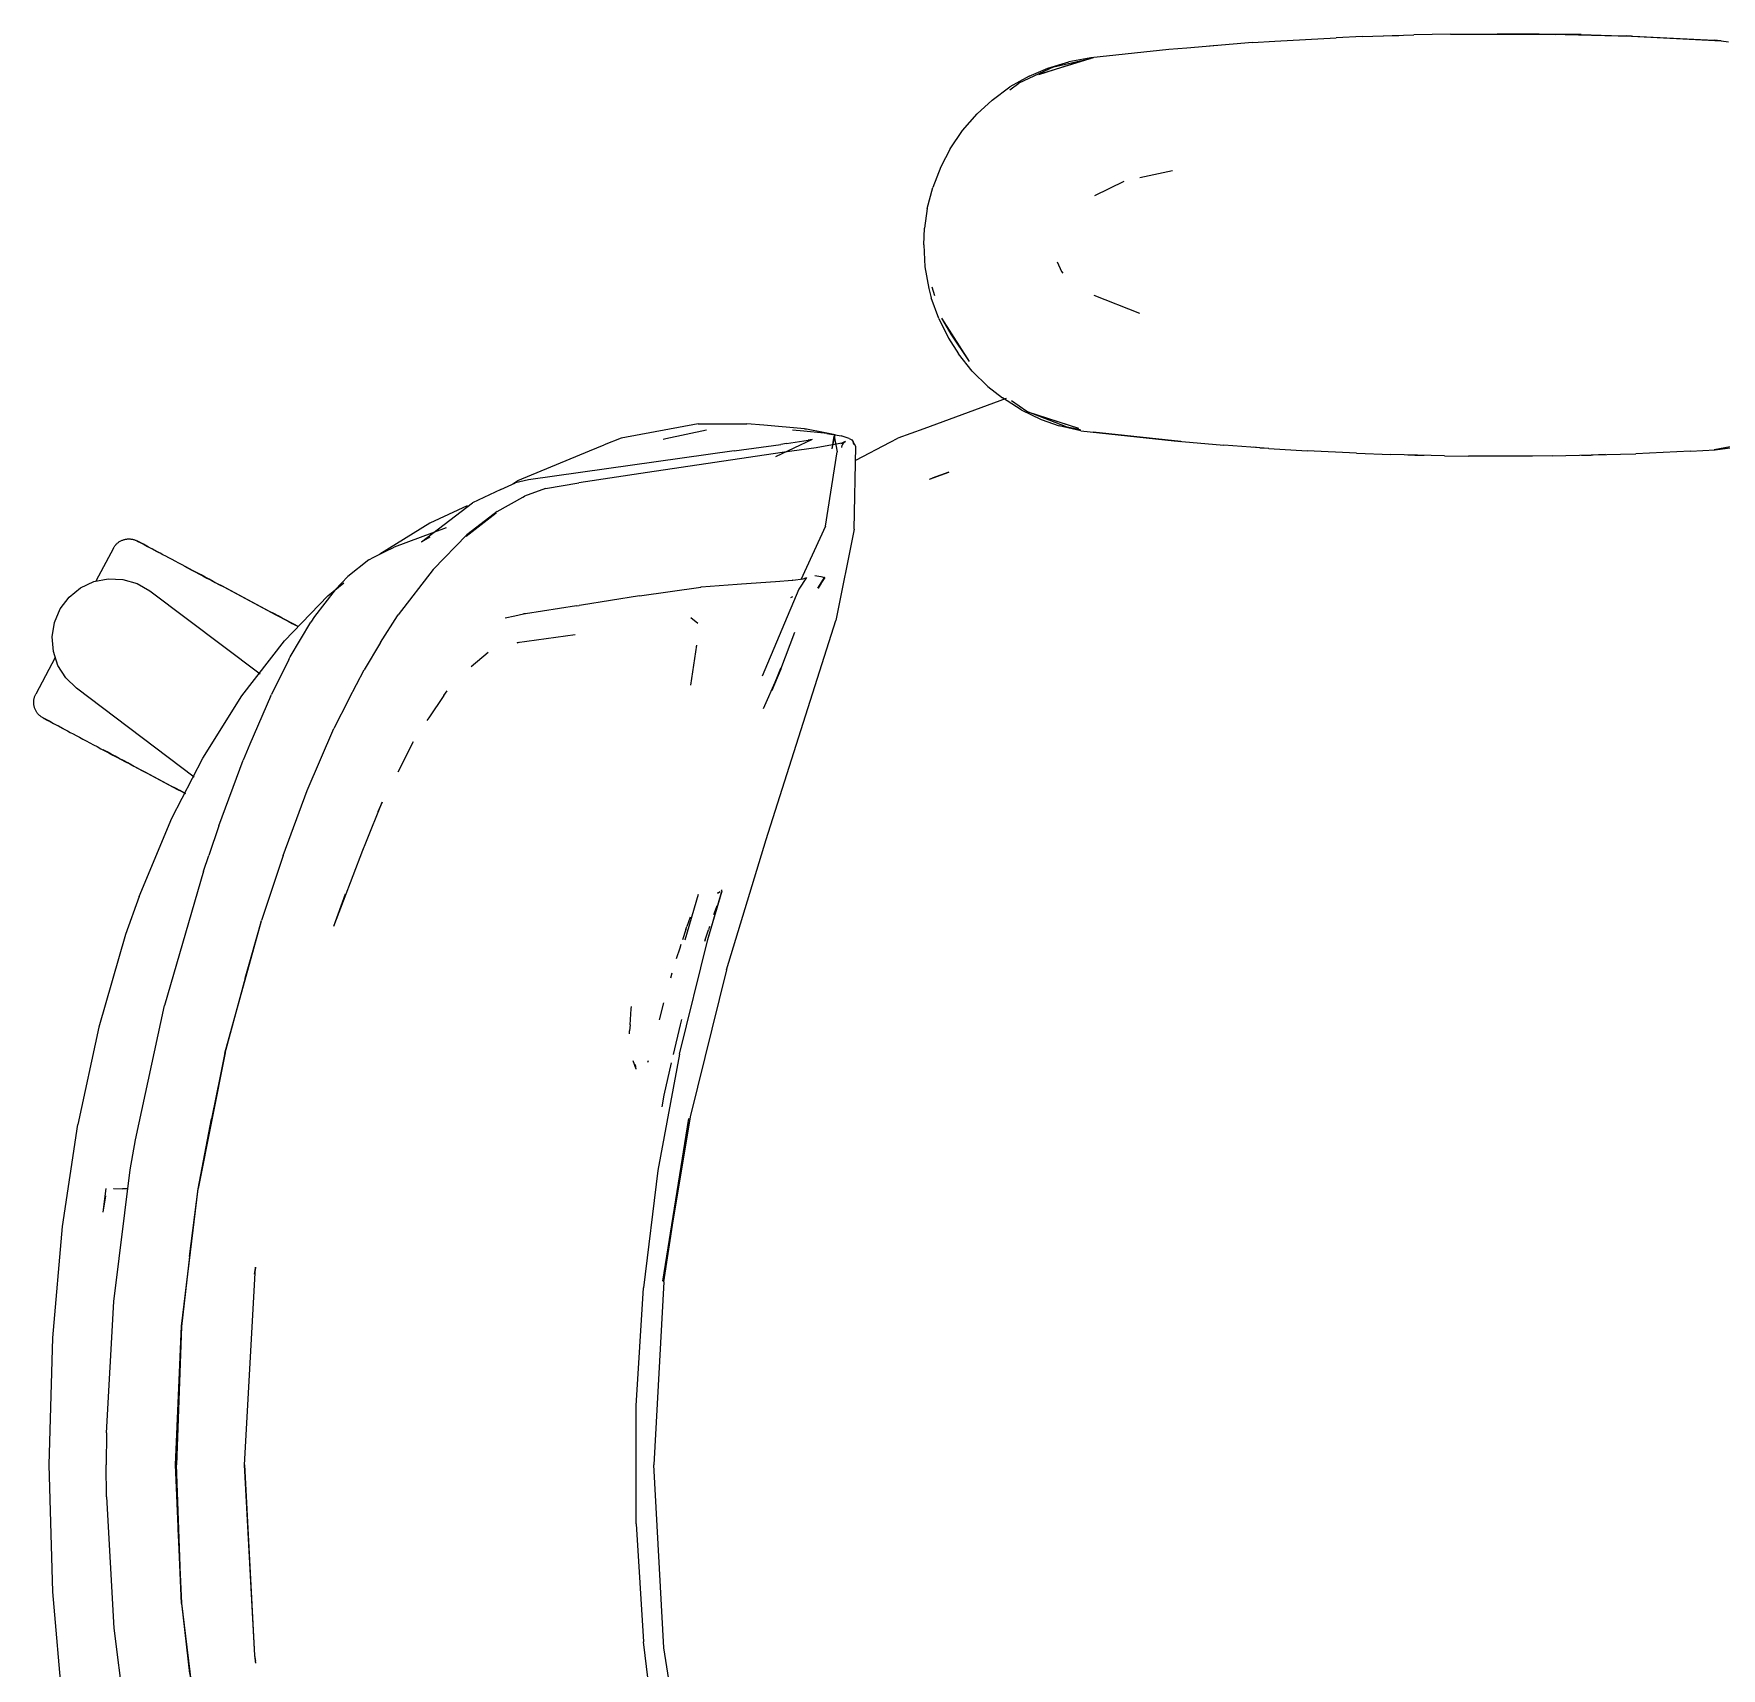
# Model space of a CAD drawing. Header units: millimetres. Extents: x 155927 to 295199, y -4084 to 97293.
# Drawn here: x 190781.8 to 191169.2, y 12696 to 13071.1 of the extents above; entities that cross this region are included whole.
import ezdxf

# ---------------------------------------------------------------- set-up
doc = ezdxf.new("R2010")
doc.units = ezdxf.units.MM
doc.header["$MEASUREMENT"] = 0
doc.layers.add('G-IMPT', color=8, linetype='CONTINUOUS', lineweight=9)
doc.layers.add('I-FURN', color=8, linetype='CONTINUOUS', lineweight=9)

msp = doc.modelspace()

# ---------------------------------------------------------------- linework, layer by layer
at = {"layer": 'G-IMPT'}
for p, q in [((191061.58, 13069.08), (191066.67, 13069.4)), ((191066.67, 13069.4), (191080.81, 13070.21)), ((191086.83, 13070.47), (191080.81, 13070.21)), ((191086.83, 13070.47), (191098.59, 13070.85)), ((191091.72, 13070.61), (191093.65, 13070.72)), ((191093.65, 13070.72), (191095.15, 13070.73)), ((191107.01, 13071.02), (191098.59, 13070.85)), ((191107.01, 13071.02), (191117.8, 13071.11)), ((191107.01, 13071.02), (191127.2, 13071.07)), ((191107.01, 13071.02), (191137.03, 13070.9)), ((191137.03, 13070.9), (191117.8, 13071.11)), ((191127.2, 13071.07), (191137.03, 13070.9)), ((191127.2, 13071.07), (191148.59, 13070.56)), ((191127.2, 13071.07), (191147.38, 13070.6)), ((191127.2, 13071.03), (191129.23, 13071.05)), ((191129.23, 13071.05), (191131.14, 13070.97)), ((191137.03, 13070.9), (191148.59, 13070.56)), ((191148.59, 13070.56), (191147.38, 13070.6)), ((191147.38, 13070.6), (191169.17, 13069.51)), ((191147.38, 13070.6), (191167.56, 13069.63)), ((191148.59, 13070.56), (191169.17, 13069.51)), ((191169.17, 13069.51), (191167.56, 13069.63)), ((191169.17, 13069.51), (191170.81, 13069.26)), ((191024.98, 13065.58), (191012.52, 13061.75)), ((191016.01, 13063.53), (191024.42, 13065.45)), ((191024.47, 13065.58), (191019.43, 13064.68)), ((191024.98, 13065.58), (191021.67, 13064.66)), ((191042.4, 13067.48), (191024.47, 13065.58)), ((191046.53, 13067.83), (191042.4, 13067.48)), ((191061.58, 13069.08), (191046.53, 13067.83)), ((191053.4, 13068.43), (191051.72, 13068.26)), ((191016.01, 13063.53), (191007.95, 13059.8)), ((191010.33, 13061.41), (191014.56, 13063.22)), ((191012.52, 13061.75), (191021.67, 13064.66)), ((191014.56, 13063.22), (191019.43, 13064.68)), ((191001.8, 13055.9), (191005.88, 13058.89)), ((191005.84, 13058.2), (191007.95, 13059.8)), ((191010.33, 13061.41), (191005.88, 13058.89)), ((191001.8, 13055.9), (190998.36, 13052.73)), ((190995.04, 13048.9), (190998.36, 13052.73)), ((190992.21, 13044.73), (190995.04, 13048.9)), ((190992.21, 13044.73), (190990.02, 13040.57)), ((190990.02, 13040.57), (190988.19, 13035.85)), ((191043.18, 13039.61), (191035.75, 13038.04)), ((190986.93, 13030.99), (190988.19, 13035.85)), ((191025.35, 13034), (191032.14, 13037.27)), ((190986.93, 13030.99), (190986.28, 13026.47)), ((190986.11, 13022.63), (190986.28, 13026.47)), ((190986.11, 13022.63), (190986.4, 13017.59)), ((190986.4, 13017.59), (190987.28, 13012.64)), ((191016.72, 13018.8), (191017.74, 13016.58)), ((191017.74, 13016.58), (191018.03, 13016.13)), ((190987.28, 13012.64), (190987.85, 13010.51)), ((190988.65, 13010.95), (190988.03, 13012.98)), ((190989.56, 13005.74), (190987.85, 13010.51)), ((191035.69, 13006.91), (191025.26, 13011.05)), ((190989.56, 13005.74), (190991.8, 13001.23)), ((190990.2, 13005.83), (190992.36, 13002.16)), ((190990.2, 13005.83), (190996.53, 12995.88)), ((190991.8, 13001.23), (190994.06, 12997.68)), ((190992.36, 13002.16), (190996.53, 12995.88)), ((190997.25, 12993.7), (190994.06, 12997.68)), ((190997.25, 12993.7), (191000.86, 12990.15)), ((191000.86, 12990.15), (191004.17, 12987.53)), ((191005.06, 12987.41), (190986.12, 12980.47)), ((191008.49, 12984.8), (191004.17, 12987.53)), ((191009.81, 12984.41), (191006.24, 12986.83)), ((191008.49, 12984.8), (191013.07, 12982.61)), ((191019.03, 12980.8), (191009.81, 12984.41)), ((191009.81, 12984.41), (191012.52, 12983.51)), ((191009.81, 12984.41), (191021.67, 12980.59)), ((190934.34, 12981.57), (190916.65, 12978.33)), ((190936.21, 12980.16), (190926.9, 12978.12)), ((190934.34, 12981.57), (190941.31, 12981.6)), ((190941.31, 12981.6), (190945.48, 12981.6)), ((190949.44, 12981.26), (190945.48, 12981.6)), ((190958.76, 12980.45), (190949.44, 12981.26)), ((190958.76, 12980.45), (190959.23, 12980.41)), ((190959.23, 12980.41), (190963.48, 12979.6)), ((190986.12, 12980.47), (190980.15, 12978.28)), ((191012.52, 12983.51), (191021.67, 12980.59)), ((191013.07, 12982.61), (191017.2, 12981.16)), ((191022.17, 12980.01), (191017.2, 12981.16)), ((191022.09, 12980.22), (191019.03, 12980.8)), ((190909.42, 12975.35), (190912.79, 12976.74)), ((190916.65, 12978.33), (190912.79, 12976.74)), ((190926.9, 12978.12), (190926.32, 12977.96)), ((190942.62, 12975.38), (190953.28, 12976.82)), ((190960.47, 12978.02), (190952.06, 12974.03)), ((190954.58, 12977.04), (190953.28, 12976.82)), ((190954.58, 12977.04), (190959.6, 12977.87)), ((190958.59, 12979.93), (190956, 12980.15)), ((190963.28, 12979.42), (190958.59, 12979.93)), ((190960.47, 12978.02), (190959.6, 12977.87)), ((190967.71, 12977.22), (190961.44, 12976.11)), ((190963.89, 12979.34), (190963.28, 12979.42)), ((190963.48, 12979.6), (190965.8, 12979.15)), ((190963.89, 12979.34), (190967.17, 12978.8)), ((190965.08, 12975.87), (190965.8, 12979.15)), ((190965.08, 12975.87), (190965.57, 12978.74)), ((190965.57, 12978.74), (190966.25, 12975.16)), ((190967.09, 12977.05), (190968.18, 12977.61)), ((190967.09, 12977.05), (190967.71, 12977.22)), ((190969.03, 12978.25), (190967.17, 12978.8)), ((190967.28, 12976.17), (190967.36, 12976.67)), ((190967.68, 12977.21), (190967.36, 12976.67)), ((190967.68, 12977.21), (190968.18, 12977.61)), ((190969.03, 12978.25), (190969.57, 12977.93)), ((190969.57, 12977.93), (190969.94, 12977.44)), ((190970.55, 12976.4), (190969.94, 12977.44)), ((190970.07, 12976.81), (190969.94, 12977.44)), ((190969.94, 12977.44), (190969.97, 12977.36)), ((190970.07, 12976.81), (190969.97, 12977.36)), ((190970.17, 12957.42), (190970.55, 12976.4)), ((190970.49, 12973.21), (190978.39, 12977.36)), ((190978.39, 12977.36), (190980.15, 12978.28)), ((191022.17, 12980.01), (191045.12, 12977.55)), ((191022.17, 12980.01), (191024.98, 12979.68)), ((191022.17, 12980.01), (191043.6, 12977.66)), ((191045.12, 12977.55), (191024.98, 12979.68)), ((191043.6, 12977.66), (191055, 12976.67)), ((191065.29, 12975.94), (191055, 12976.67)), ((191174.91, 12977), (191167.56, 12975.63)), ((190892.97, 12968.55), (190909.42, 12975.35)), ((190942.62, 12975.38), (190895.4, 12968.71)), ((190953.59, 12975), (190922.71, 12970.44)), ((190961.44, 12976.11), (190953.59, 12975)), ((190963.54, 12958.12), (190966.25, 12975.16)), ((191063.25, 12976.08), (191061.83, 12976.21)), ((191063.25, 12976.08), (191065.15, 12975.99)), ((191065.29, 12975.94), (191074.16, 12975.38)), ((191085.47, 12974.84), (191074.16, 12975.38)), ((191085.47, 12974.84), (191093.34, 12974.55)), ((191105.65, 12974.25), (191093.34, 12974.55)), ((191097.21, 12974.47), (191098.87, 12974.39)), ((191098.87, 12974.39), (191100.95, 12974.39)), ((191105.65, 12974.25), (191111.12, 12974.18)), ((191125.84, 12974.17), (191111.12, 12974.18)), ((191130.35, 12974.23), (191125.84, 12974.17)), ((191130.35, 12974.23), (191146.02, 12974.6)), ((191137.07, 12974.4), (191139.29, 12974.4)), ((191142.62, 12974.55), (191139.29, 12974.4)), ((191146.02, 12974.6), (191149.56, 12974.73)), ((191162.12, 12975.34), (191149.56, 12974.73)), ((191162.12, 12975.34), (191167.79, 12975.63)), ((191167.79, 12975.63), (191171.79, 12976.13)), ((190891.8, 12967.78), (190892.97, 12968.55)), ((190895.4, 12968.71), (190892.41, 12968.06)), ((190922.71, 12970.44), (190906.94, 12968.05)), ((190987.43, 12968.87), (190991.89, 12970.51)), ((190987.43, 12968.87), (190988.01, 12969.13)), ((190991.89, 12970.51), (190988.01, 12969.13)), ((190889.05, 12966.5), (190882.53, 12963.46)), ((190888.23, 12961.49), (190894.06, 12964.78)), ((190889.05, 12966.5), (190892.41, 12968.06)), ((190894.06, 12964.78), (190894.48, 12964.99)), ((190899.27, 12966.75), (190894.48, 12964.99)), ((190899.27, 12966.75), (190906.94, 12968.05)), ((190870.82, 12954.52), (190882.53, 12963.46)), ((190881.34, 12962.79), (190872.71, 12958.81)), ((190881.05, 12955.77), (190888, 12961.17)), ((190888.23, 12961.49), (190881.26, 12956.07)), ((190888, 12961.17), (190884.62, 12958.58)), ((190872.71, 12958.81), (190861.26, 12951.68)), ((190876.48, 12957.75), (190864.57, 12953.24)), ((190881.05, 12955.77), (190884.62, 12958.58)), ((190963.54, 12958.12), (190957.93, 12945.77)), ((190970.17, 12957.42), (190965.97, 12936.46)), ((190862.34, 12952.17), (190864.57, 12953.24)), ((190870.82, 12954.52), (190872.85, 12955.68)), ((190873.53, 12948.17), (190881.26, 12956.07)), ((190858.77, 12950.38), (190853.91, 12946.51)), ((190858.77, 12950.38), (190859.91, 12950.99)), ((190859.91, 12950.99), (190862.34, 12952.17)), ((190853.91, 12946.51), (190851.01, 12943.49)), ((190873.53, 12948.17), (190865.5, 12937.74)), ((190944.26, 12944.83), (190952.12, 12945.4)), ((190952.12, 12945.4), (190956, 12945.69)), ((190956.08, 12945.7), (190956, 12945.69)), ((190956.08, 12945.7), (190958.46, 12945.99)), ((190959.19, 12946.28), (190957.43, 12943.62)), ((190958.47, 12946), (190958.46, 12945.99)), ((190958.47, 12946), (190959.19, 12946.28)), ((190961.11, 12946.75), (190962.46, 12946.58)), ((190961.81, 12943.83), (190963.33, 12946.31)), ((190963.4, 12946.29), (190961.81, 12943.83)), ((190963.33, 12946.31), (190961.85, 12943.84)), ((190962.46, 12946.58), (190963.33, 12946.31)), ((190963.4, 12946.29), (190963.33, 12946.31)), ((190849.34, 12942.07), (190839.38, 12931.78)), ((190851.01, 12943.49), (190846.3, 12937.36)), ((190849.34, 12942.07), (190853.01, 12945.07)), ((190920.88, 12942.1), (190907.53, 12939.99)), ((190920.88, 12942.1), (190934.95, 12944.13)), ((190935.03, 12944.14), (190934.95, 12944.13)), ((190935.03, 12944.14), (190943.28, 12944.76)), ((190943.28, 12944.76), (190944.26, 12944.83)), ((190957.43, 12943.62), (190949, 12923.64)), ((190955.98, 12941.9), (190955.54, 12941.63)), ((190865.34, 12937.48), (190865.5, 12937.74)), ((190892.23, 12937.51), (190894.21, 12937.94)), ((190894.68, 12938.01), (190894.21, 12937.94)), ((190906.41, 12939.81), (190894.68, 12938.01)), ((190906.41, 12939.81), (190907.02, 12939.91)), ((190907.53, 12939.99), (190907.02, 12939.91)), ((190840.7, 12928.07), (190845.43, 12936.07)), ((190846.3, 12937.36), (190845.43, 12936.07)), ((190861.45, 12931.38), (190865.34, 12937.48)), ((190890.07, 12937.05), (190892.23, 12937.51)), ((190934.29, 12935.75), (190932.65, 12937.03)), ((190949.98, 12886.22), (190965.97, 12936.46)), ((190953.29, 12925.27), (190956.55, 12933.74)), ((190829.58, 12919.18), (190839.38, 12931.78)), ((190861.45, 12931.38), (190857.68, 12925.15)), ((190906.11, 12933.13), (190892.75, 12931.35)), ((190892.75, 12931.35), (190893.22, 12931.5)), ((190933.94, 12930.81), (190932.54, 12921.64)), ((190933.94, 12930.81), (190933.9, 12930.46)), ((190840.39, 12927.47), (190836.39, 12919.46)), ((190840.39, 12927.47), (190840.7, 12928.07)), ((190882.25, 12925.85), (190886.16, 12929.19)), ((190854.12, 12918.36), (190857.68, 12925.15)), ((190952.27, 12922.9), (190949.22, 12916.18)), ((190951.27, 12920.37), (190953.3, 12925.48)), ((190953.3, 12925.48), (190951.27, 12920.36)), ((190953.29, 12925.27), (190951.27, 12920.37)), ((190820.6, 12904.88), (190829.58, 12919.18)), ((190836.17, 12919.02), (190831.4, 12908.06)), ((190836.17, 12919.02), (190836.39, 12919.46)), ((190854.12, 12918.36), (190850.73, 12911.64)), ((190875.98, 12919.22), (190872.48, 12914.09)), ((190875.98, 12919.22), (190876.73, 12920.32)), ((190844.55, 12897.41), (190850.73, 12911.64)), ((190872.48, 12914.09), (190872.09, 12913.51)), ((190831.4, 12908.06), (190829.92, 12904.38)), ((190868.95, 12908.61), (190865.41, 12901.64)), ((190813.51, 12891.1), (190820.6, 12904.88)), ((190824.32, 12889.31), (190829.92, 12904.38)), ((190839.09, 12882.53), (190844.55, 12897.41)), ((190805.99, 12873.13), (190813.51, 12891.1)), ((190858.06, 12885.45), (190861.78, 12894.78)), ((190861.78, 12894.78), (190860.78, 12892.53)), ((190824.32, 12889.31), (190821.98, 12882.49)), ((190850.68, 12866.28), (190857.39, 12883.72)), ((190857.39, 12883.72), (190858.06, 12885.45)), ((190940.8, 12856.24), (190949.98, 12886.22)), ((190820.79, 12878.88), (190821.98, 12882.49)), ((190839.09, 12882.53), (190834.08, 12867.61)), ((190820.79, 12878.88), (190811.84, 12848.05)), ((190805.99, 12873.13), (190802.92, 12864.4)), ((190850.68, 12866.28), (190853.4, 12873.71)), ((190931.38, 12863.19), (190934.41, 12873.62)), ((190936.57, 12863.2), (190939.84, 12874.42)), ((190936.57, 12863.2), (190939.69, 12874.02)), ((190936.57, 12863.2), (190939.63, 12873.73)), ((190938.75, 12873.88), (190939.36, 12874.26)), ((190938.75, 12873.88), (190938.96, 12874.03)), ((190939.63, 12873.73), (190939.69, 12874.02)), ((190939.84, 12874.42), (190939.71, 12874.66)), ((190932.5, 12868.37), (190931.74, 12866.21)), ((190937.95, 12868.97), (190938.3, 12869.94)), ((190938.3, 12869.94), (190938.69, 12871.01)), ((190802.92, 12864.4), (190796.75, 12843.15)), ((190825.7, 12837.12), (190834.08, 12867.61)), ((190825.7, 12837.12), (190834.13, 12867.53)), ((190830.35, 12854.36), (190834.13, 12867.53)), ((190931.49, 12865.49), (190930.72, 12863.19)), ((190931.49, 12865.49), (190931.74, 12866.21)), ((190935.94, 12863.19), (190936.68, 12865.42)), ((190936.96, 12866.22), (190936.68, 12865.42)), ((190930.09, 12861.27), (190929.3, 12858.78)), ((190930.02, 12836.88), (190936.57, 12863.2)), ((190930.34, 12862.05), (190930.09, 12861.27)), ((190935.94, 12863.19), (190935.79, 12862.74)), ((190940.8, 12856.24), (190932.49, 12822.56)), ((190830.35, 12854.36), (190825.7, 12837.12)), ((190928.31, 12855.48), (190927.98, 12854.36)), ((190926.4, 12848.69), (190925.41, 12844.83)), ((190926.4, 12848.69), (190926.01, 12847.17)), ((190805.18, 12817.26), (190811.84, 12848.05)), ((190918.71, 12843.63), (190918.98, 12847.34)), ((190918.98, 12847.34), (190919.01, 12847.82)), ((190930.26, 12843.61), (190930.6, 12844.9)), ((190796.75, 12843.15), (190791.93, 12820.79)), ((190918.6, 12841.56), (190918.61, 12842.26)), ((190918.71, 12843.63), (190918.61, 12842.26)), ((190928.7, 12836.86), (190930.26, 12843.61)), ((190819.53, 12805.99), (190825.74, 12837.23)), ((190825.74, 12837.23), (190819.53, 12806.07)), ((190825.7, 12837.12), (190822.62, 12822.09)), ((190930.02, 12836.88), (190925.09, 12810.21)), ((190920.14, 12833.47), (190919.45, 12835.42)), ((190920.14, 12833.47), (190919.92, 12834.52)), ((190922.81, 12835.07), (190922.94, 12835.48)), ((190926.54, 12827.47), (190928.25, 12834.89)), ((190926.07, 12824.83), (190926.54, 12827.47)), ((190819.53, 12805.99), (190822.62, 12822.09)), ((190932.49, 12822.56), (190926.23, 12784.82)), ((190926.23, 12784.82), (190932.22, 12822.18)), ((190926.49, 12784.65), (190932.22, 12822.18)), ((190788.44, 12797.37), (190791.93, 12820.79)), ((190803.99, 12810.34), (190805.18, 12817.26)), ((190800.18, 12780.17), (190803.99, 12810.34)), ((190925.09, 12810.21), (190921.79, 12783.29)), ((190798.34, 12806.07), (190797.69, 12800.66)), ((190800.1, 12806.1), (190802.2, 12806.03)), ((190800.1, 12806.1), (190800.21, 12806.1)), ((190803.44, 12805.99), (190802.2, 12806.03)), ((190815.7, 12774.48), (190819.53, 12806.07)), ((190815.74, 12774.44), (190819.53, 12805.99)), ((190817.58, 12790.51), (190819.53, 12805.99)), ((190798.26, 12804.43), (190797.69, 12800.66)), ((190786.18, 12771.8), (190788.44, 12797.37)), ((190817.58, 12790.51), (190815.74, 12774.44)), ((190830.19, 12742.66), (190832.7, 12788)), ((190832.7, 12788), (190832.47, 12786.39)), ((190832.47, 12786.39), (190832.7, 12787.69)), ((190832.74, 12787.94), (190832.7, 12787.69)), ((190920.14, 12756.22), (190921.79, 12783.29)), ((190926.49, 12784.65), (190924.13, 12742.66)), ((190798.56, 12749.97), (190800.18, 12780.17)), ((190785.33, 12742.66), (190786.18, 12771.8)), ((190814.37, 12742.66), (190815.7, 12774.48)), ((190815.74, 12774.44), (190814.6, 12742.66)), ((190815.74, 12774.44), (190815.07, 12759.54)), ((190815.07, 12759.54), (190814.6, 12742.66)), ((190920.14, 12729.1), (190920.14, 12756.22)), ((190798.56, 12749.97), (190798.47, 12742.66)), ((190786.18, 12713.52), (190785.33, 12742.66)), ((190798.56, 12735.35), (190798.47, 12742.66)), ((190815.7, 12710.84), (190814.37, 12742.66)), ((190815.07, 12725.77), (190814.6, 12742.66)), ((190815.74, 12710.88), (190814.6, 12742.66)), ((190830.14, 12742.66), (190832.47, 12698.93)), ((190830.19, 12742.66), (190832.47, 12698.93)), ((190926.49, 12700.67), (190924.13, 12742.66)), ((190798.56, 12735.35), (190800.18, 12705.14)), ((190920.14, 12729.1), (190921.79, 12702.03)), ((190815.07, 12725.77), (190815.74, 12710.88)), ((190788.44, 12687.95), (190786.18, 12713.52)), ((190815.7, 12710.84), (190819.53, 12679.25)), ((190815.74, 12710.88), (190819.53, 12679.33)), ((190815.74, 12710.88), (190817.58, 12694.8)), ((190800.18, 12705.14), (190803.99, 12674.97)), ((190925.09, 12675.11), (190921.79, 12702.03)), ((190832.47, 12698.93), (190832.73, 12697.15)), ((190832.47, 12698.93), (190832.7, 12697.63)), ((190832.74, 12697.38), (190832.7, 12697.63)), ((190932.49, 12662.76), (190926.49, 12700.67))]:
    msp.add_line(p, q, dxfattribs=at)
at = {"layer": 'I-FURN'}
for p, q in [((190800.11, 12953.04), (190796.07, 12945.46)), ((190800.11, 12953.04), (190800.18, 12953.18)), ((190800.18, 12953.18), (190800.27, 12953.32)), ((190800.27, 12953.32), (190800.36, 12953.45)), ((190800.36, 12953.45), (190800.45, 12953.58)), ((190800.45, 12953.58), (190800.55, 12953.71)), ((190800.55, 12953.71), (190800.66, 12953.83)), ((190800.66, 12953.83), (190800.77, 12953.95)), ((190800.77, 12953.95), (190800.88, 12954.06)), ((190800.88, 12954.06), (190801, 12954.17)), ((190801, 12954.17), (190801.12, 12954.27)), ((190801.12, 12954.27), (190801.25, 12954.37)), ((190801.25, 12954.37), (190801.38, 12954.47)), ((190801.38, 12954.47), (190801.52, 12954.56)), ((190801.52, 12954.56), (190801.65, 12954.64)), ((190801.65, 12954.64), (190801.8, 12954.72)), ((190801.8, 12954.72), (190801.94, 12954.79)), ((190801.94, 12954.79), (190802.09, 12954.85)), ((190802.09, 12954.85), (190802.24, 12954.91)), ((190802.24, 12954.91), (190802.39, 12954.97)), ((190802.39, 12954.97), (190802.54, 12955.02)), ((190802.54, 12955.02), (190802.7, 12955.06)), ((190802.7, 12955.06), (190802.86, 12955.09)), ((190802.86, 12955.09), (190803.01, 12955.12)), ((190803.01, 12955.12), (190803.17, 12955.15)), ((190803.17, 12955.15), (190803.33, 12955.16)), ((190803.33, 12955.16), (190803.5, 12955.17)), ((190803.5, 12955.17), (190803.66, 12955.18)), ((190803.66, 12955.18), (190803.82, 12955.17)), ((190803.82, 12955.17), (190803.98, 12955.16)), ((190803.98, 12955.16), (190804.14, 12955.15)), ((190804.14, 12955.15), (190804.3, 12955.13)), ((190804.3, 12955.13), (190804.46, 12955.1)), ((190804.46, 12955.1), (190804.61, 12955.06)), ((190804.61, 12955.06), (190804.77, 12955.02)), ((190804.77, 12955.02), (190804.92, 12954.97)), ((190804.92, 12954.97), (190805.08, 12954.92)), ((190805.08, 12954.92), (190805.23, 12954.86)), ((190805.23, 12954.86), (190805.37, 12954.8)), ((190805.37, 12954.8), (190805.52, 12954.72)), ((190805.52, 12954.72), (190805.56, 12954.7)), ((190805.56, 12954.7), (190805.58, 12954.69)), ((190805.6, 12954.68), (190805.56, 12954.7)), ((190805.56, 12954.7), (190805.56, 12954.7)), ((190805.58, 12954.69), (190805.64, 12954.66)), ((190805.69, 12954.64), (190805.6, 12954.68)), ((190805.64, 12954.66), (190805.74, 12954.61)), ((190805.81, 12954.57), (190805.69, 12954.64)), ((190805.74, 12954.61), (190805.88, 12954.53)), ((190805.97, 12954.48), (190805.81, 12954.57)), ((190805.88, 12954.53), (190806.06, 12954.44)), ((190806.17, 12954.38), (190805.97, 12954.48)), ((190806.06, 12954.44), (190806.28, 12954.32)), ((190806.41, 12954.25), (190806.17, 12954.38)), ((190806.28, 12954.32), (190806.54, 12954.18)), ((190806.69, 12954.1), (190806.41, 12954.25)), ((190806.54, 12954.18), (190806.83, 12954.03)), ((190807.01, 12953.93), (190806.69, 12954.1)), ((190806.83, 12954.03), (190807.17, 12953.85)), ((190807.37, 12953.74), (190807.01, 12953.93)), ((190807.17, 12953.85), (190807.54, 12953.65)), ((190807.76, 12953.53), (190807.37, 12953.74)), ((190807.54, 12953.65), (190807.95, 12953.43)), ((190808.19, 12953.31), (190807.76, 12953.53)), ((190807.95, 12953.43), (190808.4, 12953.19)), ((190808.65, 12953.06), (190808.19, 12953.31)), ((190808.4, 12953.19), (190808.88, 12952.94)), ((190809.15, 12952.79), (190808.65, 12953.06)), ((190808.88, 12952.94), (190809.4, 12952.66)), ((190809.69, 12952.51), (190809.15, 12952.79)), ((190809.4, 12952.66), (190809.95, 12952.37)), ((190810.26, 12952.2), (190809.69, 12952.51)), ((190809.95, 12952.37), (190810.53, 12952.06)), ((190810.86, 12951.88), (190810.26, 12952.2)), ((190811.49, 12951.55), (190810.86, 12951.88)), ((190812.16, 12951.19), (190811.49, 12951.55)), ((190812.85, 12950.83), (190812.16, 12951.19)), ((190813.57, 12950.44), (190812.85, 12950.83)), ((190814.32, 12950.04), (190813.57, 12950.44)), ((190815.1, 12949.63), (190814.32, 12950.04)), ((190815.9, 12949.2), (190815.1, 12949.63)), ((190816.73, 12948.77), (190815.9, 12949.2)), ((190792.57, 12943.92), (190795.62, 12945.36)), ((190795.62, 12945.36), (190798.92, 12946.03)), ((190798.92, 12946.03), (190802.29, 12945.89)), ((190802.29, 12945.89), (190805.53, 12944.95)), ((190816.28, 12949), (190817.11, 12948.56)), ((190817.57, 12948.32), (190816.73, 12948.77)), ((190817.11, 12948.56), (190817.97, 12948.1)), ((190818.44, 12947.85), (190817.57, 12948.32)), ((190817.97, 12948.1), (190818.85, 12947.64)), ((190819.33, 12947.38), (190818.44, 12947.85)), ((190818.85, 12947.64), (190819.74, 12947.16)), ((190820.23, 12946.9), (190819.33, 12947.38)), ((190819.74, 12947.16), (190820.66, 12946.68)), ((190821.16, 12946.41), (190820.23, 12946.9)), ((190820.66, 12946.68), (190821.59, 12946.18)), ((190822.09, 12945.91), (190821.16, 12946.41)), ((190821.59, 12946.18), (190822.53, 12945.68)), ((190823.04, 12945.41), (190822.09, 12945.91)), ((190822.53, 12945.68), (190823.49, 12945.17)), ((190824.01, 12944.89), (190823.04, 12945.41)), ((190787.92, 12939.1), (190789.95, 12941.79)), ((190789.95, 12941.79), (190792.57, 12943.92)), ((190805.53, 12944.95), (190808.45, 12943.26)), ((190808.45, 12943.26), (190833.77, 12924.18)), ((190823.49, 12945.17), (190824.46, 12944.66)), ((190824.98, 12944.38), (190824.01, 12944.89)), ((190824.46, 12944.66), (190825.43, 12944.14)), ((190825.97, 12943.85), (190824.98, 12944.38)), ((190825.43, 12944.14), (190826.42, 12943.61)), ((190826.96, 12943.33), (190825.97, 12943.85)), ((190826.42, 12943.61), (190827.42, 12943.08)), ((190827.95, 12942.8), (190826.96, 12943.33)), ((190827.42, 12943.08), (190828.41, 12942.55)), ((190828.96, 12942.26), (190827.95, 12942.8)), ((190828.41, 12942.55), (190829.42, 12942.02)), ((190829.96, 12941.73), (190828.96, 12942.26)), ((190829.42, 12942.02), (190830.42, 12941.48)), ((190830.97, 12941.19), (190829.96, 12941.73)), ((190830.42, 12941.48), (190831.43, 12940.95)), ((190786.59, 12935.99), (190787.92, 12939.1)), ((190831.97, 12940.66), (190830.97, 12941.19)), ((190831.43, 12940.95), (190832.43, 12940.41)), ((190832.97, 12940.13), (190831.97, 12940.66)), ((190832.43, 12940.41), (190833.43, 12939.88)), ((190833.97, 12939.6), (190832.97, 12940.13)), ((190833.43, 12939.88), (190834.43, 12939.35)), ((190834.97, 12939.07), (190833.97, 12939.6)), ((190834.43, 12939.35), (190835.42, 12938.83)), ((190835.95, 12938.54), (190834.97, 12939.07)), ((190835.42, 12938.83), (190836.41, 12938.3)), ((190836.93, 12938.02), (190835.95, 12938.54)), ((190836.41, 12938.3), (190837.38, 12937.78)), ((190837.9, 12937.51), (190836.93, 12938.02)), ((190837.38, 12937.78), (190838.34, 12937.27)), ((190786.05, 12932.67), (190786.59, 12935.99)), ((190838.86, 12937), (190837.9, 12937.51)), ((190838.34, 12937.27), (190839.29, 12936.77)), ((190839.8, 12936.5), (190838.86, 12937)), ((190839.29, 12936.77), (190840.23, 12936.27)), ((190840.73, 12936), (190839.8, 12936.5)), ((190840.23, 12936.27), (190841.16, 12935.78)), ((190841.65, 12935.52), (190840.73, 12936)), ((190841.16, 12935.78), (190842.06, 12935.3)), ((190842.54, 12935.04), (190841.65, 12935.52)), ((190786.32, 12929.3), (190786.05, 12932.67)), ((190786.77, 12927.95), (190782.29, 12919.54)), ((190787.38, 12926.1), (190786.32, 12929.3)), ((190789.18, 12923.25), (190787.38, 12926.1)), ((190791.61, 12920.91), (190789.18, 12923.25)), ((190781.85, 12918.12), (190781.87, 12918.28)), ((190781.87, 12918.28), (190781.9, 12918.44)), ((190781.9, 12918.44), (190781.94, 12918.6)), ((190781.94, 12918.6), (190781.98, 12918.75)), ((190781.98, 12918.75), (190782.03, 12918.91)), ((190782.03, 12918.91), (190782.08, 12919.06)), ((190782.08, 12919.06), (190782.14, 12919.21)), ((190782.14, 12919.21), (190782.2, 12919.36)), ((190782.2, 12919.36), (190782.27, 12919.5)), ((190782.27, 12919.5), (190782.29, 12919.54)), ((190818.67, 12900.51), (190791.61, 12920.91)), ((190781.82, 12917.64), (190781.83, 12917.8)), ((190781.83, 12917.48), (190781.82, 12917.64)), ((190781.83, 12917.8), (190781.84, 12917.96)), ((190781.84, 12917.32), (190781.83, 12917.48)), ((190781.84, 12917.96), (190781.85, 12918.12)), ((190781.85, 12917.16), (190781.84, 12917.32)), ((190781.88, 12917), (190781.85, 12917.16)), ((190781.91, 12916.84), (190781.88, 12917)), ((190781.94, 12916.68), (190781.91, 12916.84)), ((190781.98, 12916.53), (190781.94, 12916.68)), ((190782.03, 12916.37), (190781.98, 12916.53)), ((190782.08, 12916.22), (190782.03, 12916.37)), ((190782.14, 12916.07), (190782.08, 12916.22)), ((190782.21, 12915.92), (190782.14, 12916.07)), ((190782.28, 12915.78), (190782.21, 12915.92)), ((190782.36, 12915.64), (190782.28, 12915.78)), ((190782.44, 12915.5), (190782.36, 12915.64)), ((190782.53, 12915.36), (190782.44, 12915.5)), ((190782.63, 12915.23), (190782.53, 12915.36)), ((190782.72, 12915.11), (190782.63, 12915.23)), ((190782.83, 12914.98), (190782.72, 12915.11)), ((190782.94, 12914.86), (190782.83, 12914.98)), ((190783.05, 12914.75), (190782.94, 12914.86)), ((190783.17, 12914.64), (190783.05, 12914.75)), ((190783.29, 12914.54), (190783.17, 12914.64)), ((190783.42, 12914.44), (190783.29, 12914.54)), ((190783.55, 12914.34), (190783.42, 12914.44)), ((190783.68, 12914.25), (190783.55, 12914.34)), ((190783.82, 12914.17), (190783.68, 12914.25)), ((190783.96, 12914.09), (190783.82, 12914.17)), ((190783.97, 12914.09), (190783.96, 12914.09)), ((190783.96, 12914.09), (190783.98, 12914.08)), ((190784.01, 12914.06), (190783.97, 12914.09)), ((190783.98, 12914.08), (190784.04, 12914.05)), ((190784.09, 12914.02), (190784.01, 12914.06)), ((190784.04, 12914.05), (190784.14, 12913.99)), ((190784.21, 12913.96), (190784.09, 12914.02)), ((190784.14, 12913.99), (190784.28, 12913.92)), ((190784.37, 12913.87), (190784.21, 12913.96)), ((190784.28, 12913.92), (190784.46, 12913.82)), ((190784.58, 12913.76), (190784.37, 12913.87)), ((190784.46, 12913.82), (190784.68, 12913.71)), ((190784.82, 12913.63), (190784.58, 12913.76)), ((190784.68, 12913.71), (190784.94, 12913.57)), ((190785.1, 12913.49), (190784.82, 12913.63)), ((190784.94, 12913.57), (190785.24, 12913.41)), ((190785.41, 12913.32), (190785.1, 12913.49)), ((190785.24, 12913.41), (190785.57, 12913.23)), ((190785.77, 12913.13), (190785.41, 12913.32)), ((190785.57, 12913.23), (190785.95, 12913.03)), ((190786.16, 12912.92), (190785.77, 12913.13)), ((190785.95, 12913.03), (190786.36, 12912.82)), ((190786.59, 12912.69), (190786.16, 12912.92)), ((190786.36, 12912.82), (190786.8, 12912.58)), ((190787.06, 12912.44), (190786.59, 12912.69)), ((190786.8, 12912.58), (190787.28, 12912.32)), ((190787.56, 12912.18), (190787.06, 12912.44)), ((190787.28, 12912.32), (190787.8, 12912.05)), ((190788.09, 12911.89), (190787.56, 12912.18)), ((190787.8, 12912.05), (190788.35, 12911.75)), ((190788.66, 12911.59), (190788.09, 12911.89)), ((190788.35, 12911.75), (190788.94, 12911.44)), ((190788.94, 12911.44), (190789.55, 12911.12)), ((190789.55, 12911.12), (190790.2, 12910.77)), ((190790.2, 12910.77), (190790.88, 12910.41)), ((190790.88, 12910.41), (190791.59, 12910.04)), ((190791.59, 12910.04), (190792.32, 12909.64)), ((190792.32, 12909.64), (190793.08, 12909.24)), ((190793.08, 12909.24), (190793.87, 12908.82)), ((190793.87, 12908.82), (190794.68, 12908.39)), ((190794.68, 12908.39), (190795.52, 12907.94)), ((190795.52, 12907.94), (190796.37, 12907.49)), ((190796.37, 12907.49), (190797.25, 12907.02)), ((190797.25, 12907.02), (190798.15, 12906.55)), ((190798.64, 12906.29), (190797.73, 12906.77)), ((190798.15, 12906.55), (190799.06, 12906.06)), ((190799.56, 12905.79), (190798.64, 12906.29)), ((190799.06, 12906.06), (190799.99, 12905.57)), ((190800.5, 12905.3), (190799.56, 12905.79)), ((190799.99, 12905.57), (190800.93, 12905.06)), ((190801.45, 12904.79), (190800.5, 12905.3)), ((190800.93, 12905.06), (190801.89, 12904.56)), ((190802.41, 12904.28), (190801.45, 12904.79)), ((190801.89, 12904.56), (190802.86, 12904.04)), ((190803.39, 12903.76), (190802.41, 12904.28)), ((190802.86, 12904.04), (190803.84, 12903.52)), ((190804.37, 12903.24), (190803.39, 12903.76)), ((190803.84, 12903.52), (190804.83, 12902.99)), ((190805.36, 12902.71), (190804.37, 12903.24)), ((190804.83, 12902.99), (190805.82, 12902.47)), ((190806.36, 12902.18), (190805.36, 12902.71)), ((190805.82, 12902.47), (190806.82, 12901.94)), ((190807.36, 12901.65), (190806.36, 12902.18)), ((190806.82, 12901.94), (190807.82, 12901.4)), ((190808.36, 12901.11), (190807.36, 12901.65)), ((190807.82, 12901.4), (190808.83, 12900.87)), ((190809.37, 12900.58), (190808.36, 12901.11)), ((190808.83, 12900.87), (190809.83, 12900.33)), ((190810.37, 12900.04), (190809.37, 12900.58)), ((190809.83, 12900.33), (190810.84, 12899.8)), ((190811.38, 12899.51), (190810.37, 12900.04)), ((190810.84, 12899.8), (190811.84, 12899.27)), ((190812.38, 12898.98), (190811.38, 12899.51)), ((190811.84, 12899.27), (190812.84, 12898.74)), ((190813.37, 12898.45), (190812.38, 12898.98)), ((190812.84, 12898.74), (190813.83, 12898.21)), ((190814.36, 12897.93), (190813.37, 12898.45)), ((190813.83, 12898.21), (190814.81, 12897.69)), ((190815.34, 12897.41), (190814.36, 12897.93)), ((190814.81, 12897.69), (190815.78, 12897.17)), ((190816.31, 12896.89), (190815.34, 12897.41)), ((190815.78, 12897.17), (190816.63, 12896.72)), ((190816.63, 12896.72), (190816.31, 12896.89))]:
    msp.add_line(p, q, dxfattribs=at)

doc.saveas('drawing.dxf')
